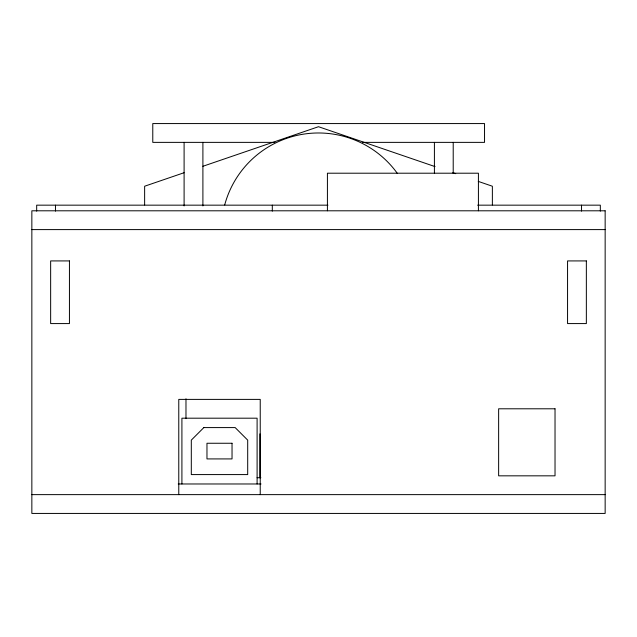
<?xml version="1.0" encoding="UTF-8"?>
<svg xmlns="http://www.w3.org/2000/svg" width="637" height="637" viewBox="0 0 637 637"><rect width="100%" height="100%" fill="white"/><g stroke="black" fill="none" stroke-linecap="round" stroke-linejoin="round"><path stroke-width="0.96" d="M184.101 172.715L144.631 186.227L144.631 204.955M202.9 166.281L318.5 126.707L435.039 166.599M274.953 142.37L152.776 142.37L152.776 123.57L484.534 123.57L484.534 142.37L362.365 142.37M327.944 205.162L36.675 205.162L36.675 211.118M477.607 205.162L600.325 205.162L600.325 211.118M31.85 229.599L605.15 229.599M257.101 477.718L260.859 477.718M178.241 483.977L261.059 483.977M31.85 494.631L605.15 494.631M452.899 172.715L455.718 173.678M478.276 181.402L492.369 186.227L492.369 204.955M581.533 205.162L581.533 211.118M478.419 210.799L478.419 173.208L327.418 173.208L327.418 210.799M453.21 142.37L453.21 173.216M434.41 142.37L434.41 173.153M272.31 205.162L272.31 211.118M260.23 494.631L260.23 399.391L178.774 399.391L178.774 494.631M259.92 433.853L259.92 477.718M257.101 483.977L257.101 418.191L181.911 418.191L181.911 483.977M202.9 142.37L202.9 205.926M185.98 398.778L185.98 418.62M184.101 142.37L184.101 205.926M55.467 205.162L55.467 211.118M224.694 204.955A97.119 97.119 0 0 1 397.305 173.336M203.84 427.586L191.307 440.119L191.307 474.581L247.697 474.581L247.697 440.119L235.164 427.586L203.84 427.586M605.15 210.799L31.85 210.799L31.85 513.43L605.15 513.43L605.15 210.799M69.441 260.923L50.649 260.923L50.649 323.58L69.441 323.58L69.441 260.923M586.351 260.923L567.559 260.923L567.559 323.58L586.351 323.58L586.351 260.923M555.026 408.795L498.636 408.795L498.636 475.831L555.026 475.831L555.026 408.795M232.035 443.256L206.969 443.256L206.969 458.919L232.035 458.919L232.035 443.256"/></g></svg>
